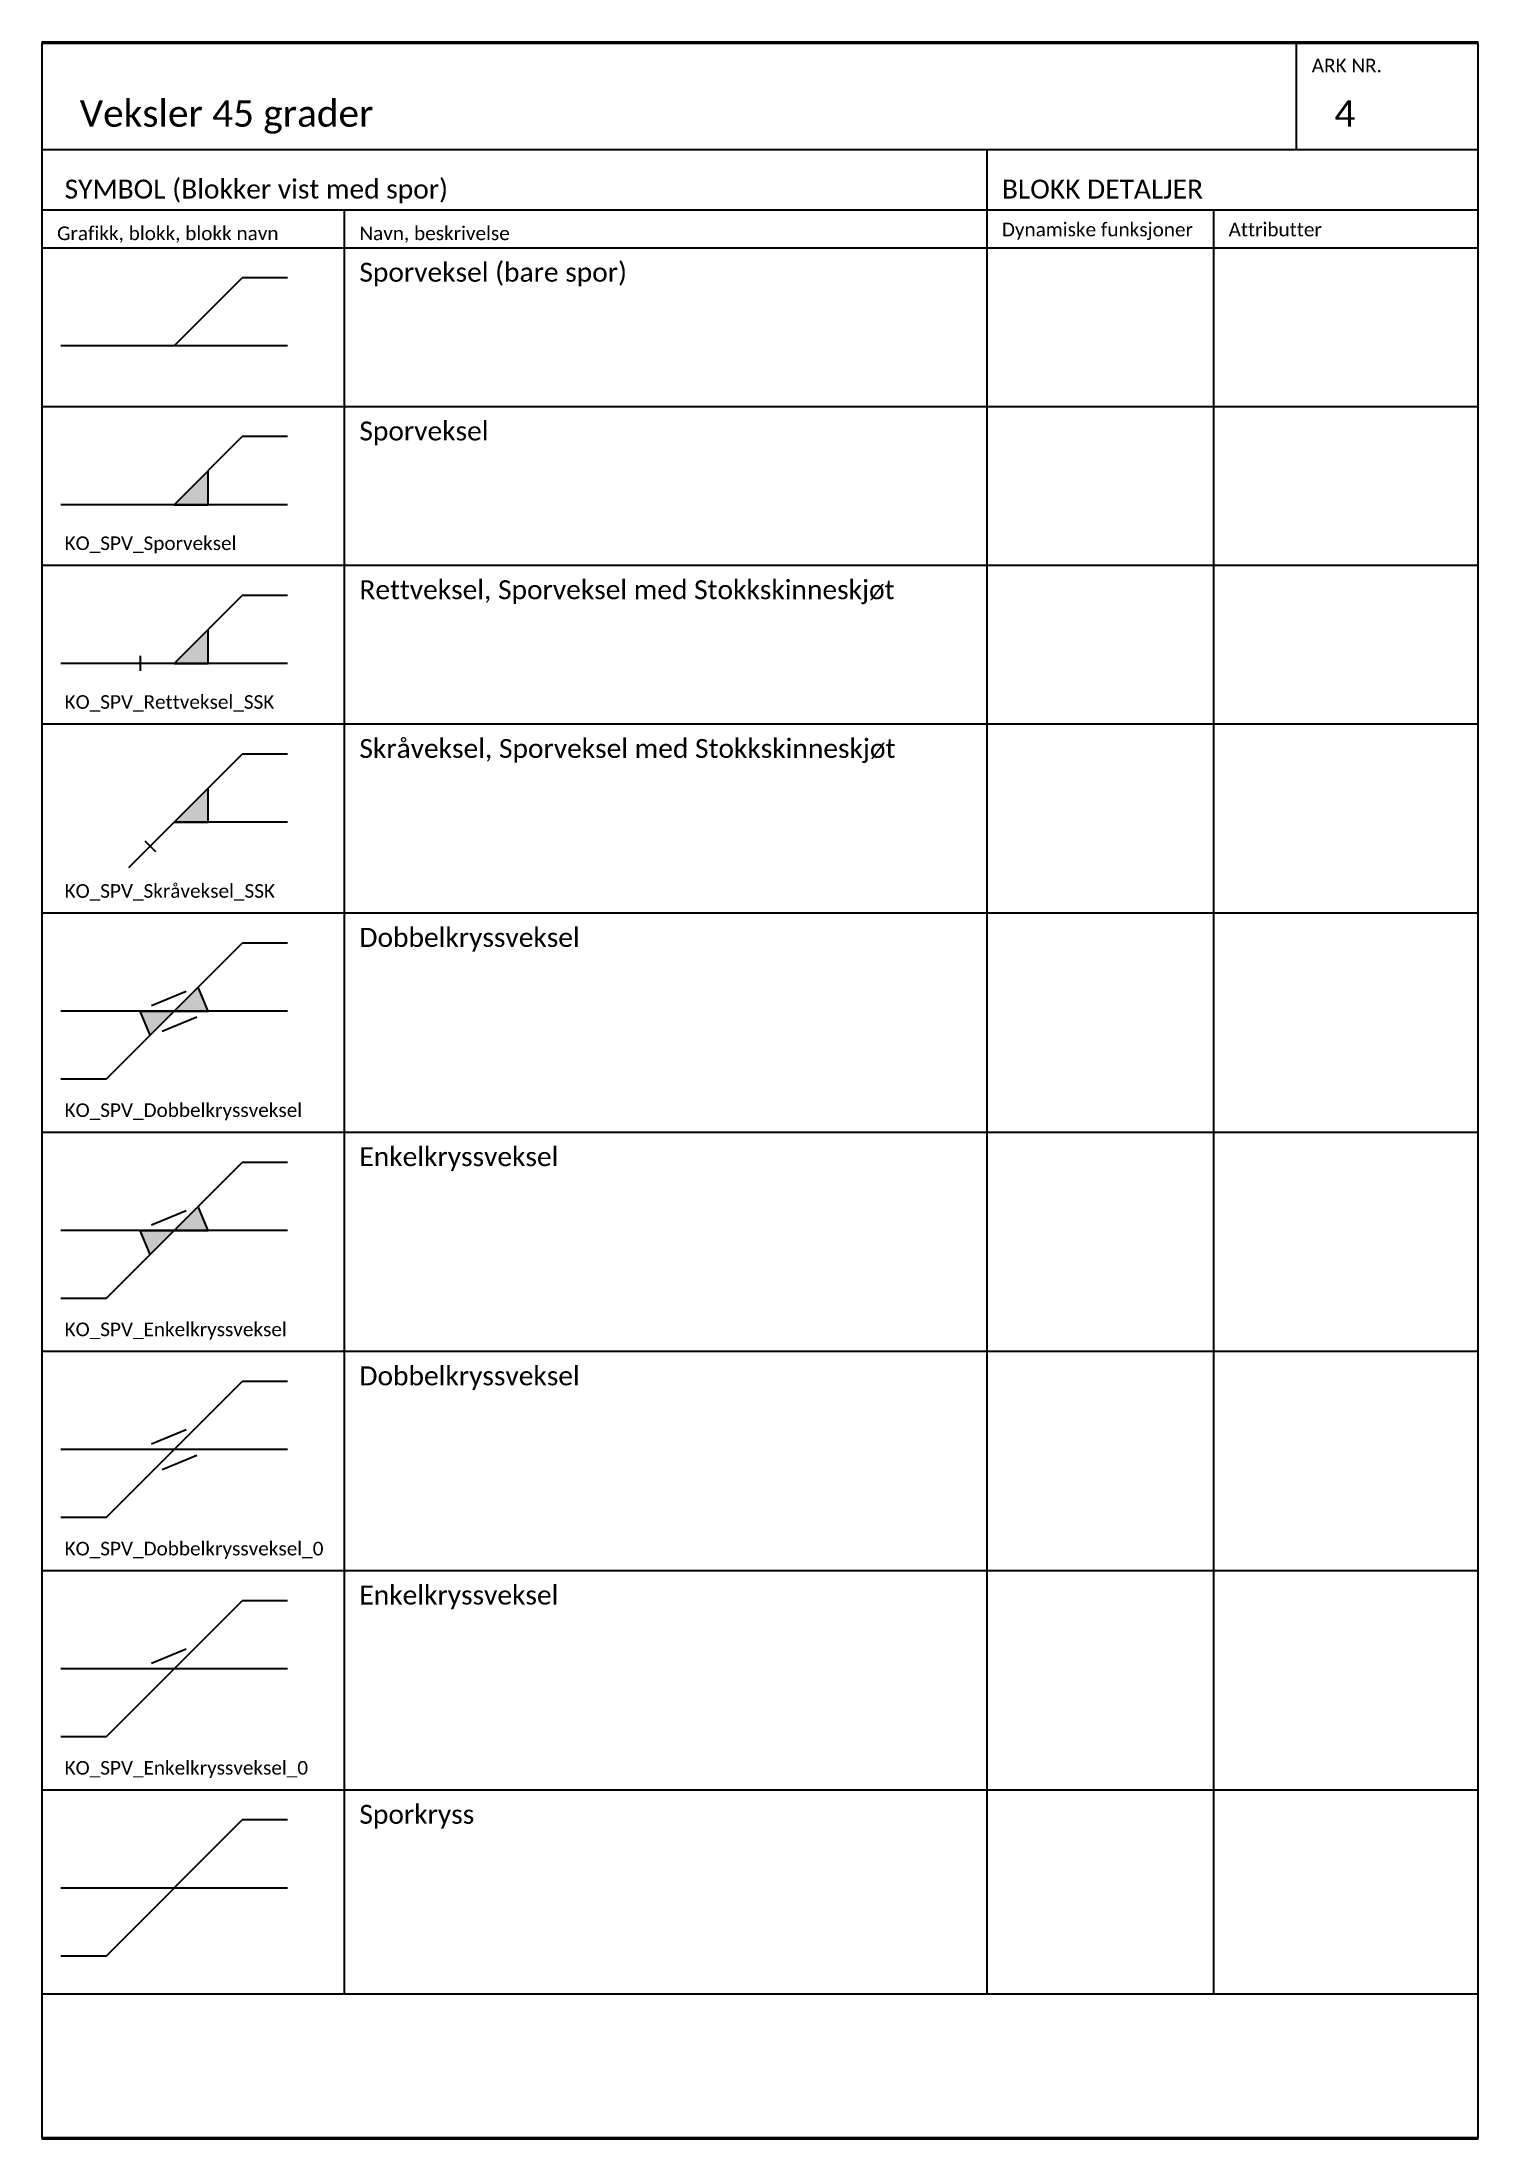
# Paper-space layout '4' of a CAD drawing. Header units: millimetres. Extents: x -10 to 180, y 0 to 277.
# The model-space entities are those that its viewports show. They can reach past a viewport. Long polylines and large blocks are cut down to what shows.
import ezdxf

# ---------------------------------------------------------------- set-up
doc = ezdxf.new("R2010")
doc.units = ezdxf.units.MM
doc.header["$MEASUREMENT"] = 0
for name, color, linetype in [('JBTKO_SPOR', 2, 'Continuous'), ('RAMME', 5, 'Continuous'), ('RAMME SYMBOLER', 4, 'Continuous'), ('RAMME TEKST', 7, 'Continuous')]:
    doc.layers.add(name, color=color, linetype=linetype)
doc.styles.add('Calibri', font='calibri.ttf')

# ---------------------------------------------------------------- blocks, each defined once
blk = doc.blocks.new('KO_SPV_Sporveksel')
h = blk.add_hatch(color=256)
h.dxf.hatch_style = 1
h.paths.add_polyline_path([(0, 0), (4.5, 0), (4.5, 4.5)])
blk.add_lwpolyline([(0, 0), (4.5, 0), (4.5, 4.5), (0, 0)])
blk = doc.blocks.new('KO_SPV_Rettveksel_SSK')
h = blk.add_hatch(color=256)
h.dxf.hatch_style = 1
h.paths.add_polyline_path([(0, 0), (4.5, 0), (4.5, 4.5)])
for p, q in [((-4.5, 1), (-4.5, -1)), ((0, 0), (-4.5, 0))]:
    blk.add_line(p, q)
blk.add_lwpolyline([(0, 0), (4.5, 0), (4.5, 4.5), (0, 0)])
blk = doc.blocks.new('KO_SPV_Skråveksel_SSK')
h = blk.add_hatch(color=256)
h.dxf.hatch_style = 1
h.paths.add_polyline_path([(0, 0), (4.5, 0), (4.5, 4.5)])
for p, q in [((0, 0), (-3.18, -3.18)), ((-3.89, -2.47), (-2.47, -3.89))]:
    blk.add_line(p, q)
blk.add_lwpolyline([(0, 0), (4.5, 0), (4.5, 4.5), (0, 0)])
blk = doc.blocks.new('KO_SPV_Dobbelkryssveksel')
h = blk.add_hatch(color=256)
h.dxf.hatch_style = 1
h.paths.add_polyline_path([(0, 0), (4.5, 0), (3.18, 3.18)])
h = blk.add_hatch(color=256)
h.dxf.hatch_style = 1
h.paths.add_polyline_path([(0, 0), (-3.18, -3.18), (-4.5, 0)])
for p, q in [((-3, 0.75), (1.59, 2.65)), ((-1.59, -2.65), (3, -0.75))]:
    blk.add_line(p, q)
for points in [[(0, 0), (4.5, 0), (3.18, 3.18), (0, 0)], [(0, 0), (-3.18, -3.18), (-4.5, 0), (0, 0)]]:
    blk.add_lwpolyline(points)
blk = doc.blocks.new('KO_SPV_Enkelkryssveksel')
h = blk.add_hatch(color=256)
h.dxf.hatch_style = 1
h.paths.add_polyline_path([(0, 0), (4.5, 0), (3.18, 3.18)])
h = blk.add_hatch(color=256)
h.dxf.hatch_style = 1
h.paths.add_polyline_path([(0, 0), (-3.18, -3.18), (-4.5, 0)])
blk.add_line((-3, 0.75), (1.59, 2.65))
for points in [[(0, 0), (4.5, 0), (3.18, 3.18), (0, 0)], [(0, 0), (-3.18, -3.18), (-4.5, 0), (0, 0)]]:
    blk.add_lwpolyline(points)
blk = doc.blocks.new('KO_SPV_Dobbelkryssveksel_0')
for p, q in [((-3, 0.75), (1.59, 2.65)), ((-1.59, -2.65), (3, -0.75))]:
    blk.add_line(p, q)
blk = doc.blocks.new('KO_SPV_Enkelkryssveksel_0')
blk.add_line((-3, 0.75), (1.59, 2.65))

msp = doc.modelspace()

# ---------------------------------------------------------------- linework, layer by layer
at = {"layer": 'JBTKO_SPOR'}
for p, q in [((-472.5, 544), (-463.5, 553)), ((-457.5, 553), (-463.5, 553)), ((-457.5, 544), (-487.5, 544)), ((-472.5, 523), (-463.5, 532)), ((-457.5, 532), (-463.5, 532)), ((-457.5, 523), (-487.5, 523)), ((-472.5, 502), (-463.5, 511)), ((-457.5, 511), (-463.5, 511)), ((-457.5, 502), (-487.5, 502)), ((-478.5, 475), (-463.5, 490)), ((-457.5, 490), (-463.5, 490)), ((-457.5, 481), (-472.5, 481)), ((-481.5, 447), (-463.5, 465)), ((-457.5, 465), (-463.5, 465)), ((-457.5, 465), (-463.5, 465)), ((-457.5, 456), (-487.5, 456)), ((-457.5, 456), (-487.5, 456)), ((-481.5, 447), (-487.5, 447)), ((-481.5, 418), (-463.5, 436)), ((-457.5, 436), (-463.5, 436)), ((-457.5, 436), (-463.5, 436)), ((-457.5, 427), (-487.5, 427)), ((-457.5, 427), (-487.5, 427)), ((-481.5, 418), (-487.5, 418)), ((-481.5, 389), (-463.5, 407)), ((-457.5, 407), (-463.5, 407)), ((-457.5, 407), (-463.5, 407)), ((-457.5, 398), (-487.5, 398)), ((-457.5, 398), (-487.5, 398)), ((-481.5, 389), (-487.5, 389)), ((-481.5, 360), (-463.5, 378)), ((-457.5, 378), (-463.5, 378)), ((-457.5, 369), (-487.5, 369)), ((-457.5, 369), (-487.5, 369)), ((-481.5, 360), (-487.5, 360)), ((-481.5, 331), (-463.5, 349)), ((-457.5, 349), (-463.5, 349)), ((-457.5, 340), (-487.5, 340)), ((-481.5, 331), (-487.5, 331))]:
    msp.add_line(p, q, dxfattribs=at)
at = {"layer": 'RAMME'}
msp.add_lwpolyline([(-300, 584), (-490, 584), (-490, 307), (-300, 307)], close=True, dxfattribs=at)
msp.add_lwpolyline([(-490, 570), (-300, 570)], dxfattribs=at)
at = {"layer": 'RAMME SYMBOLER'}
for p, q in [((-324, 570), (-324, 584)), ((-365, 570), (-365, 326)), ((-490, 562), (-300, 562)), ((-450, 562), (-450, 326)), ((-335, 562), (-335, 326)), ((-490, 557), (-300, 557)), ((-490, 536), (-300, 536)), ((-490, 515), (-300, 515)), ((-490, 494), (-300, 494)), ((-490, 469), (-300, 469)), ((-490, 440), (-300, 440)), ((-490, 411), (-300, 411)), ((-490, 382), (-300, 382)), ((-490, 353), (-300, 353)), ((-490, 326), (-300, 326))]:
    msp.add_line(p, q, dxfattribs=at)

# ---------------------------------------------------------------- block references
at = {"layer": 'JBTKO_SPOR'}
for name, p in [('KO_SPV_Sporveksel', (-472.5, 523)), ('KO_SPV_Rettveksel_SSK', (-472.5, 502)), ('KO_SPV_Skråveksel_SSK', (-472.5, 481)), ('KO_SPV_Dobbelkryssveksel', (-472.5, 456)), ('KO_SPV_Enkelkryssveksel', (-472.5, 427)), ('KO_SPV_Dobbelkryssveksel_0', (-472.5, 398)), ('KO_SPV_Enkelkryssveksel_0', (-472.5, 369))]:
    msp.add_blockref(name, p, dxfattribs=at)

# ---------------------------------------------------------------- texts
at = {"layer": 'RAMME TEKST', "style": 'Calibri'}
for s, height, p in [('ARK NR.', 1.8, (-322, 580.2)), ('Veksler 45 grader', 3.5, (-485, 573)), ('4', 3.5, (-319, 573)), ('SYMBOL (Blokker vist med spor)', 2.5, (-487, 563.5)), ('BLOKK DETALJER', 2.5, (-363, 563.5)), ('Dynamiske funksjoner', 1.8, (-363, 558.5)), ('Attributter', 1.8, (-333, 558.5)), ('Grafikk, blokk, blokk navn', 1.8, (-488, 558)), ('Navn, beskrivelse', 1.8, (-448, 558)), ('Sporveksel (bare spor)', 2.5, (-448, 552.5)), ('Sporveksel', 2.5, (-448, 531.5)), ('KO_SPV_Sporveksel', 1.8, (-487, 517)), ('Rettveksel, Sporveksel med Stokkskinneskjøt', 2.5, (-448, 510.5)), ('KO_SPV_Rettveksel_SSK', 1.8, (-487, 496)), ('Skråveksel, Sporveksel med Stokkskinneskjøt', 2.5, (-448, 489.5)), ('KO_SPV_Skråveksel_SSK', 1.8, (-487, 471)), ('Dobbelkryssveksel', 2.5, (-448, 464.5)), ('KO_SPV_Dobbelkryssveksel', 1.8, (-487, 442)), ('Enkelkryssveksel', 2.5, (-448, 435.5)), ('KO_SPV_Enkelkryssveksel', 1.8, (-487, 413)), ('Dobbelkryssveksel ', 2.5, (-448, 406.5)), ('KO_SPV_Dobbelkryssveksel_0', 1.8, (-487, 384)), ('Enkelkryssveksel', 2.5, (-448, 377.5)), ('KO_SPV_Enkelkryssveksel_0', 1.8, (-487, 355)), ('Sporkryss ', 2.5, (-448, 348.5))]:
    msp.add_text(s, height=height, dxfattribs=at).set_placement(p)

psp = doc.layouts.new('4')

# ---------------------------------------------------------------- viewports
at = {"layer": 'RAMME'}
psp.add_viewport(center=(85, 138.71), size=(190, 277.428), view_center_point=(-395, 445.5), view_height=277.428, dxfattribs=at)

doc.saveas('drawing.dxf')
